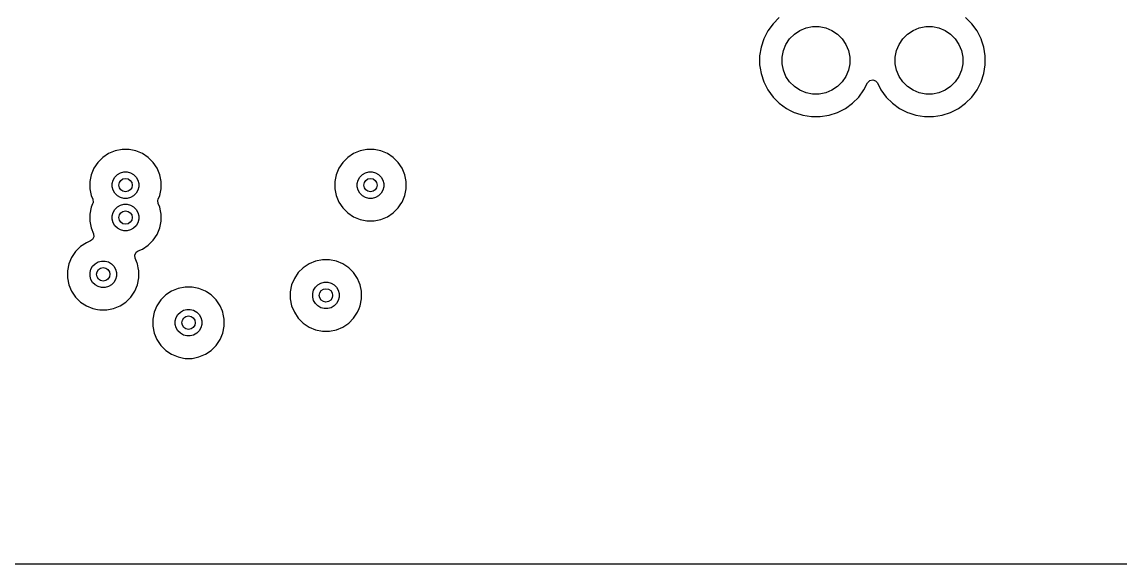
# Model space of a CAD drawing. Header units: inches. Extents: x 2.68 to 6.18, y -3.58 to -1.67.
# Drawn here: x 4.259 to 5.229, y -3.583 to -3.104 of the extents above; entities that cross this region are included whole.
import ezdxf

# ---------------------------------------------------------------- set-up
doc = ezdxf.new("R2010")
doc.units = ezdxf.units.IN
doc.header["$MEASUREMENT"] = 0
doc.layers.add('In1.Cu', color=91, linetype='CONTINUOUS', true_color=0x7fc87f)

msp = doc.modelspace()

# ---------------------------------------------------------------- linework, layer by layer
at = {"layer": 'In1.Cu', "linetype": 'CONTINUOUS'}
for p, q in [((4.92272, -3.10541), (4.91812, -3.11174)), ((4.92825, -3.09988), (4.92272, -3.10541)), ((5.09854, -3.10541), (5.09301, -3.09988)), ((5.10314, -3.11174), (5.09854, -3.10541)), ((4.91812, -3.11174), (4.91457, -3.11872)), ((4.93744, -3.11876), (4.9416, -3.1146)), ((4.9416, -3.1146), (4.94649, -3.11134)), ((4.94649, -3.11134), (4.95192, -3.10909)), ((4.95192, -3.10909), (4.95769, -3.10794)), ((4.95769, -3.10794), (4.96357, -3.10794)), ((4.96357, -3.10794), (4.96934, -3.10909)), ((4.96934, -3.10909), (4.97477, -3.11134)), ((4.97477, -3.11134), (4.97966, -3.1146)), ((4.97966, -3.1146), (4.98382, -3.11876)), ((5.03744, -3.11876), (5.0416, -3.1146)), ((5.0416, -3.1146), (5.04649, -3.11134)), ((5.04649, -3.11134), (5.05192, -3.10909)), ((5.05192, -3.10909), (5.05769, -3.10794)), ((5.05769, -3.10794), (5.06357, -3.10794)), ((5.06357, -3.10794), (5.06934, -3.10909)), ((5.06934, -3.10909), (5.07477, -3.11134)), ((5.07477, -3.11134), (5.07966, -3.1146)), ((5.07966, -3.1146), (5.08382, -3.11876)), ((5.10669, -3.11872), (5.10314, -3.11174)), ((4.91457, -3.11872), (4.91215, -3.12616)), ((4.91457, -3.11872), (4.91457, -3.11872)), ((4.93192, -3.12909), (4.93417, -3.12365)), ((4.93417, -3.12365), (4.93744, -3.11876)), ((4.98382, -3.11876), (4.98709, -3.12365)), ((4.98709, -3.12365), (4.98934, -3.12909)), ((5.03192, -3.12909), (5.03417, -3.12365)), ((5.03417, -3.12365), (5.03744, -3.11876)), ((5.08382, -3.11876), (5.08709, -3.12365)), ((5.08709, -3.12365), (5.08934, -3.12909)), ((5.10739, -3.12086), (5.10669, -3.11872)), ((5.10669, -3.11872), (5.10669, -3.11872)), ((5.10911, -3.12616), (5.10739, -3.12086)), ((4.91215, -3.12616), (4.91093, -3.13388)), ((4.91093, -3.13388), (4.91093, -3.14171)), ((4.93077, -3.13485), (4.93192, -3.12909)), ((4.93077, -3.14074), (4.93077, -3.13485)), ((4.98934, -3.12909), (4.99049, -3.13485)), ((4.99049, -3.13485), (4.99049, -3.14074)), ((5.03077, -3.13485), (5.03192, -3.12909)), ((5.03077, -3.14074), (5.03077, -3.13485)), ((5.08934, -3.12909), (5.09049, -3.13485)), ((5.09049, -3.13485), (5.09049, -3.14074)), ((5.11033, -3.13388), (5.10911, -3.12616)), ((5.11033, -3.14171), (5.11033, -3.13388)), ((4.91093, -3.14171), (4.91142, -3.14481)), ((4.91142, -3.14481), (4.91215, -3.14943)), ((4.93192, -3.1465), (4.93077, -3.14074)), ((4.99049, -3.14074), (4.98934, -3.1465)), ((5.03192, -3.1465), (5.03077, -3.14074)), ((5.09049, -3.14074), (5.08934, -3.1465)), ((5.10911, -3.14943), (5.11033, -3.14171)), ((4.91215, -3.14943), (4.91457, -3.15688)), ((4.93417, -3.15194), (4.93192, -3.1465)), ((4.93744, -3.15683), (4.93417, -3.15194)), ((4.98709, -3.15194), (4.98382, -3.15683)), ((4.98934, -3.1465), (4.98709, -3.15194)), ((5.03417, -3.15194), (5.03192, -3.1465)), ((5.03744, -3.15683), (5.03417, -3.15194)), ((5.08709, -3.15194), (5.08382, -3.15683)), ((5.08934, -3.1465), (5.08709, -3.15194)), ((5.10669, -3.15688), (5.10911, -3.14943)), ((4.91457, -3.15688), (4.91457, -3.15688)), ((4.91457, -3.15688), (4.91748, -3.1626)), ((4.91748, -3.1626), (4.91812, -3.16385)), ((4.91812, -3.16385), (4.92272, -3.17018)), ((4.9416, -3.16099), (4.93744, -3.15683)), ((4.94649, -3.16425), (4.9416, -3.16099)), ((4.95192, -3.1665), (4.94649, -3.16425)), ((4.97477, -3.16425), (4.96934, -3.1665)), ((4.97966, -3.16099), (4.97477, -3.16425)), ((4.98382, -3.15683), (4.97966, -3.16099)), ((4.99854, -3.17018), (5.00314, -3.16385)), ((5.00314, -3.16385), (5.00628, -3.15769)), ((5.00628, -3.15769), (5.00817, -3.15569)), ((5.00817, -3.15569), (5.01084, -3.15502)), ((5.01084, -3.15502), (5.01344, -3.15591)), ((5.01344, -3.15591), (5.01498, -3.15769)), ((5.01498, -3.15769), (5.01812, -3.16385)), ((5.01812, -3.16385), (5.02272, -3.17018)), ((5.0416, -3.16099), (5.03744, -3.15683)), ((5.04649, -3.16425), (5.0416, -3.16099)), ((5.05192, -3.1665), (5.04649, -3.16425)), ((5.07477, -3.16425), (5.06934, -3.1665)), ((5.07966, -3.16099), (5.07477, -3.16425)), ((5.08382, -3.15683), (5.07966, -3.16099)), ((5.09854, -3.17018), (5.10314, -3.16385)), ((5.10314, -3.16385), (5.10669, -3.15688)), ((4.92272, -3.17018), (4.92825, -3.17571)), ((4.95769, -3.16765), (4.95192, -3.1665)), ((4.96357, -3.16765), (4.95769, -3.16765)), ((4.96934, -3.1665), (4.96357, -3.16765)), ((4.99301, -3.17571), (4.99854, -3.17018)), ((5.02272, -3.17018), (5.02825, -3.17571)), ((5.05769, -3.16765), (5.05192, -3.1665)), ((5.06357, -3.16765), (5.05769, -3.16765)), ((5.06934, -3.1665), (5.06357, -3.16765)), ((5.09301, -3.17571), (5.09854, -3.17018)), ((4.92825, -3.17571), (4.93458, -3.18031)), ((4.93458, -3.18031), (4.938, -3.18205)), ((4.938, -3.18205), (4.94155, -3.18386)), ((4.97971, -3.18386), (4.98668, -3.18031)), ((4.98668, -3.18031), (4.99301, -3.17571)), ((5.02825, -3.17571), (5.03458, -3.18031)), ((5.03458, -3.18031), (5.038, -3.18205)), ((5.038, -3.18205), (5.04155, -3.18386)), ((5.07971, -3.18386), (5.08668, -3.18031)), ((5.08668, -3.18031), (5.09301, -3.17571)), ((4.94155, -3.18386), (4.94155, -3.18386)), ((4.94155, -3.18386), (4.94266, -3.18422)), ((4.94266, -3.18422), (4.94899, -3.18628)), ((4.94899, -3.18628), (4.95672, -3.1875)), ((4.95672, -3.1875), (4.95672, -3.1875)), ((4.95672, -3.1875), (4.96454, -3.1875)), ((4.96454, -3.1875), (4.97227, -3.18628)), ((4.96454, -3.1875), (4.96454, -3.1875)), ((4.97227, -3.18628), (4.97971, -3.18386)), ((5.04155, -3.18386), (5.04155, -3.18386)), ((5.04155, -3.18386), (5.04266, -3.18422)), ((5.04266, -3.18422), (5.04899, -3.18628)), ((5.04899, -3.18628), (5.05672, -3.1875)), ((5.05672, -3.1875), (5.05672, -3.1875)), ((5.05672, -3.1875), (5.06454, -3.1875)), ((5.06454, -3.1875), (5.07227, -3.18628)), ((5.06454, -3.1875), (5.06454, -3.1875)), ((5.07227, -3.18628), (5.07971, -3.18386)), ((4.33547, -3.2201), (4.3303, -3.22355)), ((4.3412, -3.21773), (4.33547, -3.2201)), ((4.33547, -3.2201), (4.33547, -3.2201)), ((4.34729, -3.21652), (4.3412, -3.21773)), ((4.3412, -3.21773), (4.3412, -3.21773)), ((4.3535, -3.21652), (4.34729, -3.21652)), ((4.34729, -3.21652), (4.34729, -3.21652)), ((4.35959, -3.21773), (4.3535, -3.21652)), ((4.3535, -3.21652), (4.3535, -3.21652)), ((4.36532, -3.2201), (4.35959, -3.21773)), ((4.35959, -3.21773), (4.35959, -3.21773)), ((4.37048, -3.22355), (4.36532, -3.2201)), ((4.36532, -3.2201), (4.36532, -3.2201)), ((4.552, -3.2201), (4.54684, -3.22355)), ((4.55774, -3.21773), (4.552, -3.2201)), ((4.552, -3.2201), (4.552, -3.2201)), ((4.56382, -3.21652), (4.55774, -3.21773)), ((4.55774, -3.21773), (4.55774, -3.21773)), ((4.56382, -3.21652), (4.56382, -3.21652)), ((4.57003, -3.21652), (4.56382, -3.21652)), ((4.57612, -3.21773), (4.57003, -3.21652)), ((4.57003, -3.21652), (4.57003, -3.21652)), ((4.58186, -3.2201), (4.57612, -3.21773)), ((4.57612, -3.21773), (4.57612, -3.21773)), ((4.58702, -3.22355), (4.58186, -3.2201)), ((4.58186, -3.2201), (4.58186, -3.2201)), ((4.32591, -3.22794), (4.32246, -3.2331)), ((4.3303, -3.22355), (4.32591, -3.22794)), ((4.32591, -3.22794), (4.32591, -3.22794)), ((4.3303, -3.22355), (4.3303, -3.22355)), ((4.37487, -3.22794), (4.37048, -3.22355)), ((4.37048, -3.22355), (4.37048, -3.22355)), ((4.37832, -3.2331), (4.37487, -3.22794)), ((4.37487, -3.22794), (4.37487, -3.22794)), ((4.54245, -3.22794), (4.539, -3.2331)), ((4.54684, -3.22355), (4.54245, -3.22794)), ((4.54245, -3.22794), (4.54245, -3.22794)), ((4.54684, -3.22355), (4.54684, -3.22355)), ((4.59141, -3.22794), (4.58702, -3.22355)), ((4.58702, -3.22355), (4.58702, -3.22355)), ((4.59486, -3.2331), (4.59141, -3.22794)), ((4.59141, -3.22794), (4.59141, -3.22794)), ((4.32009, -3.23884), (4.31888, -3.24493)), ((4.32246, -3.2331), (4.32009, -3.23884)), ((4.32009, -3.23884), (4.32009, -3.23884)), ((4.32246, -3.2331), (4.32246, -3.2331)), ((4.33948, -3.24351), (4.34102, -3.24084)), ((4.34102, -3.24084), (4.3432, -3.23866)), ((4.3432, -3.23866), (4.34587, -3.23712)), ((4.34587, -3.23712), (4.34885, -3.23632)), ((4.34885, -3.23632), (4.35194, -3.23632)), ((4.35194, -3.23632), (4.35491, -3.23712)), ((4.35491, -3.23712), (4.35758, -3.23866)), ((4.35758, -3.23866), (4.35976, -3.24084)), ((4.35976, -3.24084), (4.36131, -3.24351)), ((4.38016, -3.23754), (4.37832, -3.2331)), ((4.37832, -3.2331), (4.37832, -3.2331)), ((4.3807, -3.23884), (4.38016, -3.23754)), ((4.38132, -3.24198), (4.3807, -3.23884)), ((4.53662, -3.23884), (4.53541, -3.24493)), ((4.539, -3.2331), (4.53662, -3.23884)), ((4.53662, -3.23884), (4.53662, -3.23884)), ((4.539, -3.2331), (4.539, -3.2331)), ((4.55602, -3.24351), (4.55756, -3.24084)), ((4.55756, -3.24084), (4.55974, -3.23866)), ((4.55974, -3.23866), (4.56241, -3.23712)), ((4.56241, -3.23712), (4.56539, -3.23632)), ((4.56539, -3.23632), (4.56847, -3.23632)), ((4.56847, -3.23632), (4.57145, -3.23712)), ((4.57145, -3.23712), (4.57412, -3.23866)), ((4.57412, -3.23866), (4.5763, -3.24084)), ((4.5763, -3.24084), (4.57784, -3.24351)), ((4.5967, -3.23754), (4.59486, -3.2331)), ((4.59486, -3.2331), (4.59486, -3.2331)), ((4.59723, -3.23884), (4.5967, -3.23754)), ((4.59786, -3.24198), (4.59723, -3.23884)), ((4.31888, -3.24493), (4.31888, -3.25114)), ((4.31888, -3.25114), (4.32009, -3.25722)), ((4.33868, -3.24649), (4.33948, -3.24351)), ((4.33868, -3.24957), (4.33868, -3.24649)), ((4.33948, -3.25255), (4.33868, -3.24957)), ((4.36131, -3.24351), (4.3621, -3.24649)), ((4.3621, -3.24957), (4.36131, -3.25255)), ((4.3621, -3.24649), (4.3621, -3.24957)), ((4.3807, -3.25722), (4.38191, -3.25114)), ((4.38191, -3.24493), (4.38132, -3.24198)), ((4.38191, -3.25114), (4.38191, -3.24493)), ((4.38191, -3.24493), (4.38191, -3.24493)), ((4.38191, -3.24493), (4.38191, -3.24493)), ((4.53541, -3.24493), (4.53541, -3.25114)), ((4.53541, -3.25114), (4.53662, -3.25722)), ((4.55522, -3.24649), (4.55602, -3.24351)), ((4.55522, -3.24957), (4.55522, -3.24649)), ((4.55602, -3.25255), (4.55522, -3.24957)), ((4.57784, -3.24351), (4.57864, -3.24649)), ((4.57864, -3.24957), (4.57784, -3.25255)), ((4.57864, -3.24649), (4.57864, -3.24957)), ((4.59723, -3.25722), (4.59844, -3.25114)), ((4.59844, -3.24493), (4.59786, -3.24198)), ((4.59844, -3.25114), (4.59844, -3.24493)), ((4.59844, -3.24493), (4.59844, -3.24493)), ((4.59844, -3.24493), (4.59844, -3.24493)), ((4.32009, -3.25722), (4.32009, -3.25722)), ((4.32009, -3.25722), (4.32144, -3.26047)), ((4.32144, -3.26047), (4.32173, -3.26321)), ((4.34102, -3.25522), (4.33948, -3.25255)), ((4.3432, -3.2574), (4.34102, -3.25522)), ((4.34587, -3.25894), (4.3432, -3.2574)), ((4.34885, -3.25974), (4.34587, -3.25894)), ((4.35194, -3.25974), (4.34885, -3.25974)), ((4.35491, -3.25894), (4.35194, -3.25974)), ((4.35758, -3.2574), (4.35491, -3.25894)), ((4.35976, -3.25522), (4.35758, -3.2574)), ((4.36131, -3.25255), (4.35976, -3.25522)), ((4.37906, -3.26148), (4.37935, -3.26047)), ((4.37935, -3.26047), (4.3807, -3.25722)), ((4.53662, -3.25722), (4.53662, -3.25722)), ((4.53662, -3.25722), (4.539, -3.26296)), ((4.55756, -3.25522), (4.55602, -3.25255)), ((4.55974, -3.2574), (4.55756, -3.25522)), ((4.56241, -3.25894), (4.55974, -3.2574)), ((4.56539, -3.25974), (4.56241, -3.25894)), ((4.56847, -3.25974), (4.56539, -3.25974)), ((4.57145, -3.25894), (4.56847, -3.25974)), ((4.57412, -3.2574), (4.57145, -3.25894)), ((4.5763, -3.25522), (4.57412, -3.2574)), ((4.57784, -3.25255), (4.5763, -3.25522)), ((4.59486, -3.26296), (4.59723, -3.25722)), ((4.32009, -3.26746), (4.31888, -3.27355)), ((4.32127, -3.26461), (4.32009, -3.26746)), ((4.32009, -3.26746), (4.32009, -3.26746)), ((4.32009, -3.26746), (4.32009, -3.26746)), ((4.32144, -3.26421), (4.32127, -3.26461)), ((4.32173, -3.26321), (4.32144, -3.26421)), ((4.33948, -3.27213), (4.34102, -3.26946)), ((4.34102, -3.26946), (4.3432, -3.26728)), ((4.3432, -3.26728), (4.34587, -3.26574)), ((4.34587, -3.26574), (4.34885, -3.26494)), ((4.34885, -3.26494), (4.35194, -3.26494)), ((4.35194, -3.26494), (4.35491, -3.26574)), ((4.35491, -3.26574), (4.35758, -3.26728)), ((4.35758, -3.26728), (4.35976, -3.26946)), ((4.35976, -3.26946), (4.36131, -3.27213)), ((4.37935, -3.26421), (4.37906, -3.26148)), ((4.3807, -3.26746), (4.37935, -3.26421)), ((4.38137, -3.27082), (4.3807, -3.26746)), ((4.38191, -3.27355), (4.38137, -3.27082)), ((4.539, -3.26296), (4.539, -3.26296)), ((4.539, -3.26296), (4.54245, -3.26812)), ((4.54245, -3.26812), (4.54245, -3.26812)), ((4.54245, -3.26812), (4.54684, -3.27251)), ((4.58702, -3.27251), (4.59141, -3.26812)), ((4.59141, -3.26812), (4.59375, -3.26461)), ((4.59375, -3.26461), (4.59486, -3.26296)), ((4.31888, -3.27355), (4.31888, -3.27976)), ((4.31888, -3.27976), (4.32009, -3.28585)), ((4.33868, -3.27511), (4.33948, -3.27213)), ((4.33868, -3.2782), (4.33868, -3.27511)), ((4.33948, -3.28117), (4.33868, -3.2782)), ((4.36131, -3.27213), (4.3621, -3.27511)), ((4.3621, -3.2782), (4.36131, -3.28117)), ((4.3621, -3.27511), (4.3621, -3.2782)), ((4.3807, -3.28585), (4.38191, -3.27976)), ((4.38191, -3.27976), (4.38191, -3.27355)), ((4.38191, -3.27355), (4.38191, -3.27355)), ((4.38191, -3.27355), (4.38191, -3.27355)), ((4.54684, -3.27251), (4.54684, -3.27251)), ((4.54684, -3.27251), (4.552, -3.27596)), ((4.552, -3.27596), (4.552, -3.27596)), ((4.552, -3.27596), (4.55774, -3.27834)), ((4.55774, -3.27834), (4.55774, -3.27834)), ((4.55774, -3.27834), (4.56382, -3.27955)), ((4.56382, -3.27955), (4.56382, -3.27955)), ((4.56382, -3.27955), (4.56382, -3.27955)), ((4.56382, -3.27955), (4.57003, -3.27955)), ((4.57003, -3.27955), (4.57612, -3.27834)), ((4.57003, -3.27955), (4.57003, -3.27955)), ((4.57612, -3.27834), (4.58186, -3.27596)), ((4.58186, -3.27596), (4.58702, -3.27251)), ((4.32009, -3.28585), (4.32009, -3.28585)), ((4.32009, -3.28585), (4.32218, -3.29091)), ((4.34102, -3.28384), (4.33948, -3.28117)), ((4.3432, -3.28602), (4.34102, -3.28384)), ((4.34587, -3.28757), (4.3432, -3.28602)), ((4.34885, -3.28836), (4.34587, -3.28757)), ((4.35194, -3.28836), (4.34885, -3.28836)), ((4.35491, -3.28757), (4.35194, -3.28836)), ((4.35758, -3.28602), (4.35491, -3.28757)), ((4.35976, -3.28384), (4.35758, -3.28602)), ((4.36131, -3.28117), (4.35976, -3.28384)), ((4.37832, -3.29158), (4.3807, -3.28585)), ((4.31578, -3.29884), (4.31062, -3.30229)), ((4.31954, -3.29728), (4.31578, -3.29884)), ((4.31578, -3.29884), (4.31578, -3.29884)), ((4.32125, -3.2961), (4.31954, -3.29728)), ((4.32248, -3.29364), (4.32125, -3.2961)), ((4.32218, -3.29091), (4.32248, -3.29364)), ((4.37048, -3.30113), (4.37487, -3.29674)), ((4.37487, -3.29674), (4.37832, -3.29158)), ((4.30623, -3.30668), (4.30278, -3.31184)), ((4.31062, -3.30229), (4.30623, -3.30668)), ((4.30623, -3.30668), (4.30623, -3.30668)), ((4.31062, -3.30229), (4.31062, -3.30229)), ((4.35862, -3.30978), (4.35985, -3.30732)), ((4.35892, -3.31252), (4.35862, -3.30978)), ((4.35985, -3.30732), (4.36156, -3.30614)), ((4.36156, -3.30614), (4.36532, -3.30458)), ((4.36532, -3.30458), (4.37048, -3.30113)), ((4.3004, -3.31758), (4.29919, -3.32367)), ((4.30278, -3.31184), (4.3004, -3.31758)), ((4.3004, -3.31758), (4.3004, -3.31758)), ((4.30278, -3.31184), (4.30278, -3.31184)), ((4.32134, -3.31958), (4.32352, -3.3174)), ((4.32352, -3.3174), (4.32619, -3.31586)), ((4.32619, -3.31586), (4.32917, -3.31506)), ((4.32917, -3.31506), (4.33225, -3.31506)), ((4.33225, -3.31506), (4.33523, -3.31586)), ((4.33523, -3.31586), (4.3379, -3.3174)), ((4.3379, -3.3174), (4.34008, -3.31958)), ((4.36069, -3.31679), (4.35892, -3.31252)), ((4.36101, -3.31758), (4.36069, -3.31679)), ((4.36168, -3.32091), (4.36101, -3.31758)), ((4.51263, -3.31746), (4.50747, -3.32091)), ((4.51837, -3.31509), (4.51263, -3.31746)), ((4.51263, -3.31746), (4.51263, -3.31746)), ((4.52445, -3.31388), (4.51837, -3.31509)), ((4.51837, -3.31509), (4.51837, -3.31509)), ((4.52445, -3.31388), (4.52445, -3.31388)), ((4.53066, -3.31388), (4.52445, -3.31388)), ((4.53675, -3.31509), (4.53066, -3.31388)), ((4.53066, -3.31388), (4.53066, -3.31388)), ((4.54249, -3.31746), (4.53675, -3.31509)), ((4.53675, -3.31509), (4.53675, -3.31509)), ((4.54765, -3.32091), (4.54249, -3.31746)), ((4.54249, -3.31746), (4.54249, -3.31746)), ((4.29919, -3.32367), (4.29919, -3.32988)), ((4.319, -3.32523), (4.3198, -3.32225)), ((4.319, -3.32831), (4.319, -3.32523)), ((4.3198, -3.33129), (4.319, -3.32831)), ((4.3198, -3.32225), (4.32134, -3.31958)), ((4.34008, -3.31958), (4.34162, -3.32225)), ((4.34162, -3.32225), (4.34242, -3.32523)), ((4.34242, -3.32831), (4.34162, -3.33129)), ((4.34242, -3.32523), (4.34242, -3.32831)), ((4.36222, -3.32367), (4.36168, -3.32091)), ((4.36222, -3.32988), (4.36222, -3.32367)), ((4.36222, -3.32367), (4.36222, -3.32367)), ((4.36222, -3.32367), (4.36222, -3.32367)), ((4.50308, -3.3253), (4.49963, -3.33047)), ((4.50747, -3.32091), (4.50308, -3.3253)), ((4.50308, -3.3253), (4.50308, -3.3253)), ((4.50747, -3.32091), (4.50747, -3.32091)), ((4.55204, -3.3253), (4.54765, -3.32091)), ((4.54765, -3.32091), (4.54765, -3.32091)), ((4.55549, -3.33047), (4.55204, -3.3253)), ((4.55204, -3.3253), (4.55204, -3.3253)), ((4.29919, -3.32988), (4.3004, -3.33596)), ((4.3004, -3.33596), (4.3004, -3.33596)), ((4.3004, -3.33596), (4.30278, -3.3417)), ((4.32134, -3.33396), (4.3198, -3.33129)), ((4.32352, -3.33614), (4.32134, -3.33396)), ((4.32619, -3.33768), (4.32352, -3.33614)), ((4.32917, -3.33848), (4.32619, -3.33768)), ((4.33225, -3.33848), (4.32917, -3.33848)), ((4.33523, -3.33768), (4.33225, -3.33848)), ((4.3379, -3.33614), (4.33523, -3.33768)), ((4.34008, -3.33396), (4.3379, -3.33614)), ((4.34162, -3.33129), (4.34008, -3.33396)), ((4.35864, -3.3417), (4.36101, -3.33596)), ((4.36101, -3.33596), (4.36222, -3.32988)), ((4.40299, -3.33798), (4.39691, -3.33919)), ((4.4092, -3.33798), (4.40299, -3.33798)), ((4.40299, -3.33798), (4.40299, -3.33798)), ((4.41529, -3.33919), (4.4092, -3.33798)), ((4.4092, -3.33798), (4.4092, -3.33798)), ((4.49725, -3.3362), (4.49604, -3.34229)), ((4.49963, -3.33047), (4.49725, -3.3362)), ((4.49725, -3.3362), (4.49725, -3.3362)), ((4.49963, -3.33047), (4.49963, -3.33047)), ((4.51665, -3.34087), (4.51819, -3.3382)), ((4.51819, -3.3382), (4.52037, -3.33602)), ((4.52037, -3.33602), (4.52304, -3.33448)), ((4.52304, -3.33448), (4.52602, -3.33368)), ((4.52602, -3.33368), (4.5291, -3.33368)), ((4.5291, -3.33368), (4.53208, -3.33448)), ((4.53208, -3.33448), (4.53475, -3.33602)), ((4.53475, -3.33602), (4.53693, -3.3382)), ((4.53693, -3.3382), (4.53847, -3.34087)), ((4.55698, -3.33406), (4.55549, -3.33047)), ((4.55549, -3.33047), (4.55549, -3.33047)), ((4.55786, -3.3362), (4.55698, -3.33406)), ((4.55893, -3.34156), (4.55786, -3.3362)), ((4.30278, -3.3417), (4.30278, -3.3417)), ((4.30278, -3.3417), (4.30623, -3.34686)), ((4.30623, -3.34686), (4.30623, -3.34686)), ((4.30623, -3.34686), (4.31062, -3.35125)), ((4.3508, -3.35125), (4.35519, -3.34686)), ((4.35519, -3.34686), (4.35864, -3.3417)), ((4.38601, -3.34501), (4.38162, -3.3494)), ((4.39117, -3.34156), (4.38601, -3.34501)), ((4.38601, -3.34501), (4.38601, -3.34501)), ((4.39691, -3.33919), (4.39117, -3.34156)), ((4.39117, -3.34156), (4.39117, -3.34156)), ((4.39691, -3.33919), (4.39691, -3.33919)), ((4.42103, -3.34156), (4.41529, -3.33919)), ((4.41529, -3.33919), (4.41529, -3.33919)), ((4.42211, -3.34229), (4.42103, -3.34156)), ((4.42103, -3.34156), (4.42103, -3.34156)), ((4.42619, -3.34501), (4.42211, -3.34229)), ((4.43058, -3.3494), (4.42619, -3.34501)), ((4.42619, -3.34501), (4.42619, -3.34501)), ((4.49604, -3.34229), (4.49604, -3.3485)), ((4.49604, -3.3485), (4.49725, -3.35459)), ((4.51585, -3.34385), (4.51665, -3.34087)), ((4.51585, -3.34694), (4.51585, -3.34385)), ((4.51665, -3.34991), (4.51585, -3.34694)), ((4.53847, -3.34087), (4.53927, -3.34385)), ((4.53927, -3.34694), (4.53847, -3.34991)), ((4.53927, -3.34385), (4.53927, -3.34694)), ((4.55786, -3.35459), (4.55907, -3.3485)), ((4.55907, -3.34229), (4.55893, -3.34156)), ((4.55907, -3.3485), (4.55907, -3.34229)), ((4.55907, -3.34229), (4.55907, -3.34229)), ((4.55907, -3.34229), (4.55907, -3.34229)), ((4.31062, -3.35125), (4.31062, -3.35125)), ((4.31062, -3.35125), (4.31578, -3.3547)), ((4.31578, -3.3547), (4.31578, -3.3547)), ((4.31578, -3.3547), (4.32152, -3.35708)), ((4.32152, -3.35708), (4.32152, -3.35708)), ((4.32152, -3.35708), (4.32565, -3.3579)), ((4.32565, -3.3579), (4.3276, -3.35829)), ((4.3276, -3.35829), (4.3276, -3.35829)), ((4.3276, -3.35829), (4.3276, -3.35829)), ((4.3276, -3.35829), (4.33381, -3.35829)), ((4.33381, -3.35829), (4.3399, -3.35708)), ((4.33381, -3.35829), (4.33381, -3.35829)), ((4.3399, -3.35708), (4.34564, -3.3547)), ((4.34564, -3.3547), (4.3508, -3.35125)), ((4.37817, -3.35456), (4.37579, -3.3603)), ((4.38162, -3.3494), (4.37817, -3.35456)), ((4.37817, -3.35456), (4.37817, -3.35456)), ((4.38162, -3.3494), (4.38162, -3.3494)), ((4.40158, -3.35858), (4.40456, -3.35778)), ((4.40456, -3.35778), (4.40764, -3.35778)), ((4.40764, -3.35778), (4.41062, -3.35858)), ((4.43403, -3.35456), (4.43058, -3.3494)), ((4.43058, -3.3494), (4.43058, -3.3494)), ((4.43603, -3.3594), (4.43403, -3.35456)), ((4.43403, -3.35456), (4.43403, -3.35456)), ((4.49725, -3.35459), (4.49725, -3.35459)), ((4.49725, -3.35459), (4.49963, -3.36032)), ((4.51819, -3.35258), (4.51665, -3.34991)), ((4.52037, -3.35476), (4.51819, -3.35258)), ((4.52304, -3.35631), (4.52037, -3.35476)), ((4.52602, -3.3571), (4.52304, -3.35631)), ((4.5291, -3.3571), (4.52602, -3.3571)), ((4.53208, -3.35631), (4.5291, -3.3571)), ((4.53475, -3.35476), (4.53208, -3.35631)), ((4.53693, -3.35258), (4.53475, -3.35476)), ((4.53847, -3.34991), (4.53693, -3.35258)), ((4.55554, -3.3602), (4.55683, -3.35708)), ((4.55683, -3.35708), (4.55786, -3.35459)), ((4.37579, -3.3603), (4.37458, -3.36639)), ((4.37458, -3.36639), (4.37458, -3.3726)), ((4.37579, -3.3603), (4.37579, -3.3603)), ((4.39439, -3.36795), (4.39519, -3.36497)), ((4.39439, -3.37103), (4.39439, -3.36795)), ((4.39519, -3.36497), (4.39673, -3.3623)), ((4.39673, -3.3623), (4.39891, -3.36012)), ((4.39891, -3.36012), (4.40158, -3.35858)), ((4.41062, -3.35858), (4.41329, -3.36012)), ((4.41329, -3.36012), (4.41547, -3.3623)), ((4.41547, -3.3623), (4.41701, -3.36497)), ((4.41701, -3.36497), (4.41781, -3.36795)), ((4.41781, -3.36795), (4.41781, -3.37103)), ((4.4364, -3.3603), (4.43603, -3.3594)), ((4.43671, -3.36186), (4.4364, -3.3603)), ((4.43761, -3.36639), (4.43671, -3.36186)), ((4.43761, -3.3726), (4.43761, -3.36639)), ((4.43761, -3.36639), (4.43761, -3.36639)), ((4.43761, -3.36639), (4.43761, -3.36639)), ((4.49963, -3.36032), (4.49963, -3.36032)), ((4.49963, -3.36032), (4.50308, -3.36548)), ((4.50308, -3.36548), (4.50308, -3.36548)), ((4.50308, -3.36548), (4.50747, -3.36987)), ((4.54765, -3.36987), (4.55204, -3.36548)), ((4.55204, -3.36548), (4.55549, -3.36032)), ((4.55549, -3.36032), (4.55554, -3.3602)), ((4.37458, -3.3726), (4.37579, -3.37868)), ((4.39519, -3.37401), (4.39439, -3.37103)), ((4.39673, -3.37668), (4.39519, -3.37401)), ((4.39891, -3.37886), (4.39673, -3.37668)), ((4.41547, -3.37668), (4.41329, -3.37886)), ((4.41701, -3.37401), (4.41547, -3.37668)), ((4.41781, -3.37103), (4.41701, -3.37401)), ((4.4364, -3.37868), (4.43761, -3.3726)), ((4.50747, -3.36987), (4.50747, -3.36987)), ((4.50747, -3.36987), (4.51263, -3.37332)), ((4.51263, -3.37332), (4.51263, -3.37332)), ((4.51263, -3.37332), (4.51837, -3.3757)), ((4.51837, -3.3757), (4.51837, -3.3757)), ((4.51837, -3.3757), (4.52445, -3.37691)), ((4.52445, -3.37691), (4.52445, -3.37691)), ((4.52445, -3.37691), (4.52445, -3.37691)), ((4.52445, -3.37691), (4.53066, -3.37691)), ((4.53066, -3.37691), (4.53675, -3.3757)), ((4.53066, -3.37691), (4.53066, -3.37691)), ((4.53675, -3.3757), (4.54249, -3.37332)), ((4.54249, -3.37332), (4.54765, -3.36987)), ((4.37579, -3.37868), (4.37579, -3.37868)), ((4.37579, -3.37868), (4.37817, -3.38442)), ((4.37817, -3.38442), (4.37817, -3.38442)), ((4.37817, -3.38442), (4.38162, -3.38958)), ((4.40158, -3.3804), (4.39891, -3.37886)), ((4.40456, -3.3812), (4.40158, -3.3804)), ((4.40764, -3.3812), (4.40456, -3.3812)), ((4.41062, -3.3804), (4.40764, -3.3812)), ((4.41329, -3.37886), (4.41062, -3.3804)), ((4.43058, -3.38958), (4.43403, -3.38442)), ((4.43403, -3.38442), (4.4364, -3.37868)), ((4.38162, -3.38958), (4.38162, -3.38958)), ((4.38162, -3.38958), (4.38601, -3.39397)), ((4.38601, -3.39397), (4.38601, -3.39397)), ((4.38601, -3.39397), (4.39117, -3.39742)), ((4.42103, -3.39742), (4.42619, -3.39397)), ((4.42619, -3.39397), (4.43058, -3.38958)), ((4.39117, -3.39742), (4.39117, -3.39742)), ((4.39117, -3.39742), (4.39691, -3.3998)), ((4.39691, -3.3998), (4.39691, -3.3998)), ((4.39691, -3.3998), (4.40172, -3.40075)), ((4.40172, -3.40075), (4.40299, -3.40101)), ((4.40299, -3.40101), (4.40299, -3.40101)), ((4.40299, -3.40101), (4.40299, -3.40101)), ((4.40299, -3.40101), (4.4092, -3.40101)), ((4.4092, -3.40101), (4.41529, -3.3998)), ((4.4092, -3.40101), (4.4092, -3.40101)), ((4.41529, -3.3998), (4.42103, -3.39742)), ((6.1762, -3.58266), (2.68207, -3.58266))]:
    msp.add_line(p, q, dxfattribs=at)
at = {"layer": 'In1.Cu'}
for centre in [(4.35039, -3.24803), (4.56693, -3.24803), (4.35039, -3.27665), (4.33071, -3.32677), (4.52756, -3.34539), (4.4061, -3.36949)]:
    msp.add_circle(centre, 0.00591, dxfattribs=at)

doc.saveas('drawing.dxf')
